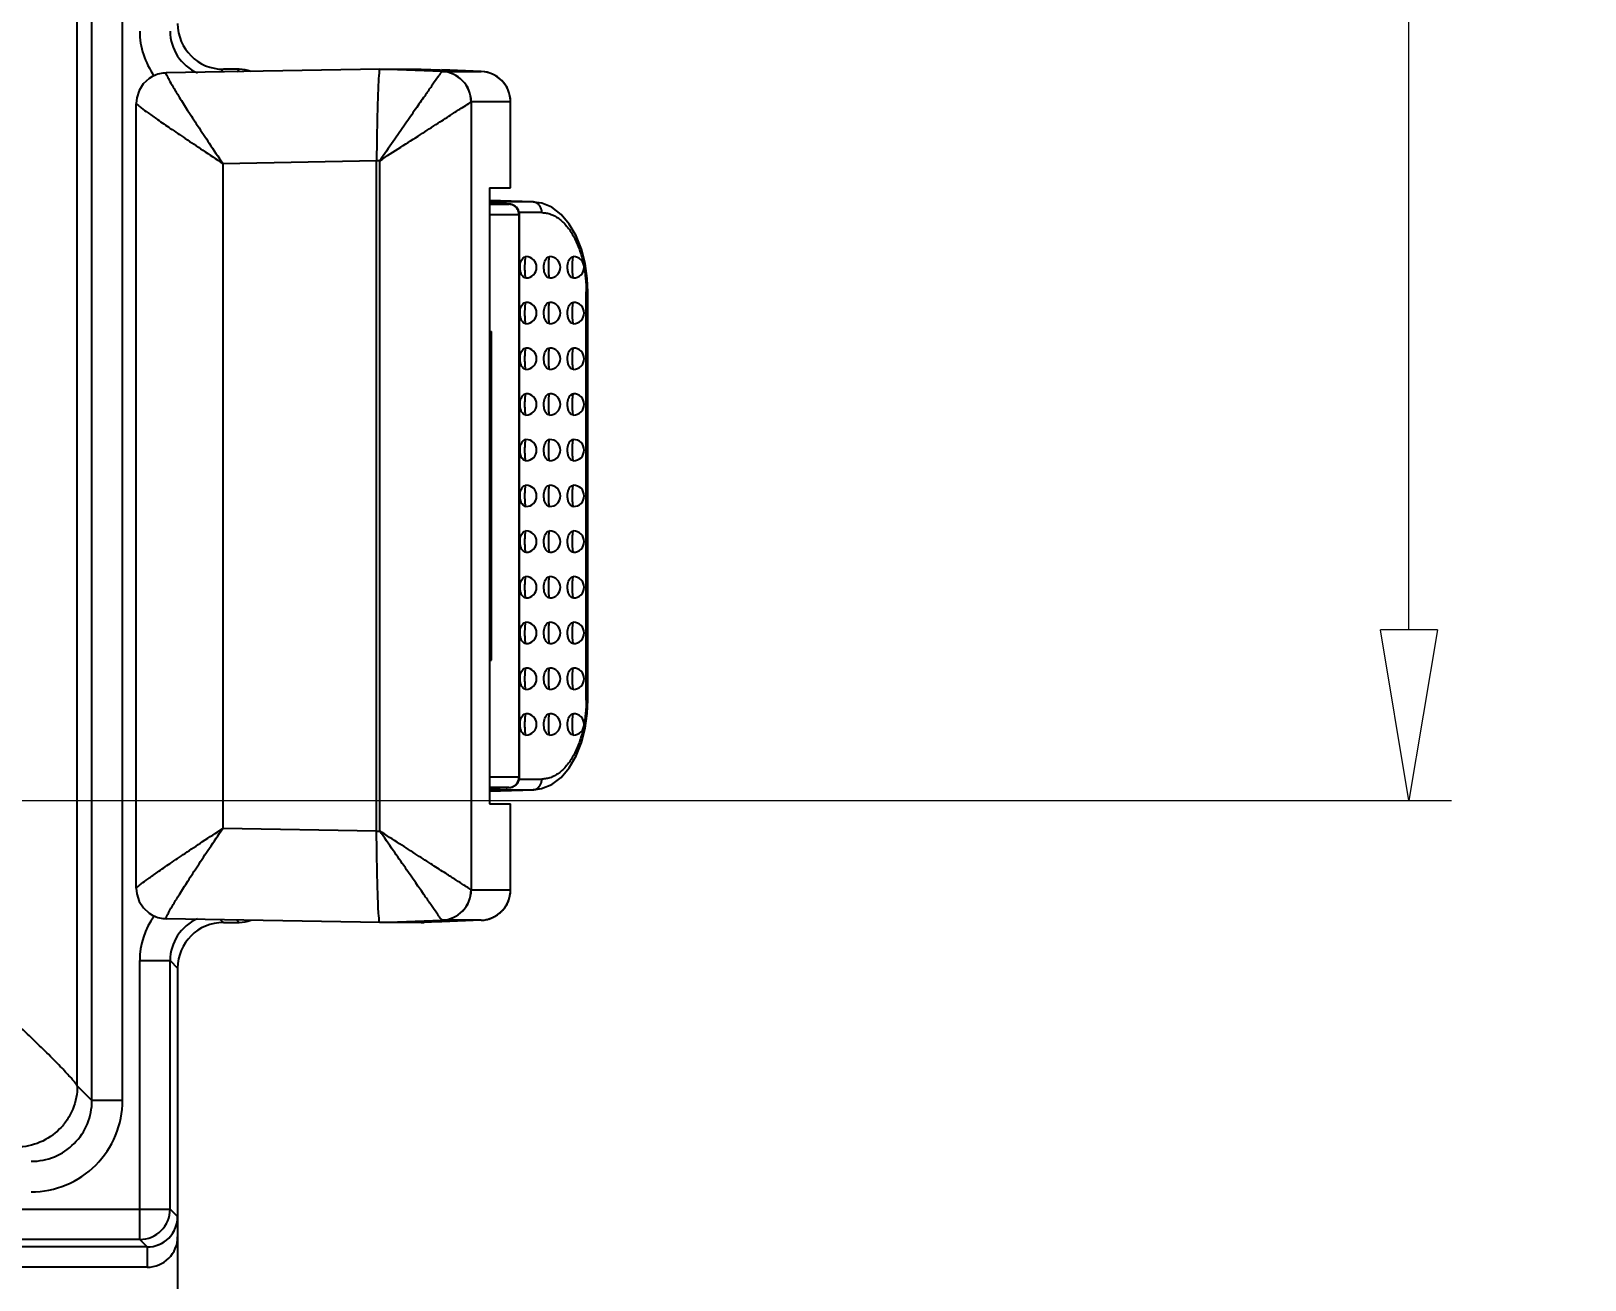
# Model space of a CAD drawing. Header units: millimetres. Extents: x -1995 to -555, y 489 to 1011.
# Drawn here: x -1738.4 to -1687.4, y 829.7 to 870.7 of the extents above; entities that cross this region are included whole.
import ezdxf

# ---------------------------------------------------------------- set-up
doc = ezdxf.new("R2010")
doc.units = ezdxf.units.MM
doc.layers.add('dim', color=82, linetype='Continuous', lineweight=9)
doc.styles.add('ROMAND', font='romand.shx', dxfattribs={"width": 0.75, "bigfont": 'gbcbig.shx'})
doc.dimstyles.new('YanXiu', dxfattribs={"dimtxt": 2.5, "dimasz": 2.2, "dimexe": 1, "dimexo": 0, "dimgap": 0.66, "dimtad": 0, "dimzin": 1, "dimdsep": 46, "dimtxsty": 'ROMAND', "dimblk": 'CLOSEDBLANK', "dimcen": 0, "dimclrd": 3, "dimclre": 3, "dimclrt": 7, "dimazin": 0, "dimtfac": 1, "dimtofl": 0, "dimtmove": 0, "dimatfit": 3, "dimldrblk": 'CLOSEDBLANK', "dimfxl": 1, "dimlwd": 5, "dimlwe": 5, "dimarcsym": 0})

# ---------------------------------------------------------------- blocks, each defined once
blk = doc.blocks.new('_ClosedBlank')
at = {"color": 0, "linetype": 'ByBlock', "lineweight": -2}
for p, q in [((-1, 0.1667), (0, 0)), ((-1, 0.1667), (-1, -0.1667)), ((0, 0), (-1, -0.1667))]:
    blk.add_line(p, q, dxfattribs=at)
blk = doc.blocks.new('*D148')
at = {"layer": 'Defpoints', "color": 0}
for p in [(-1744.353, 970.565), (-1748.042, 845.415), (-1693.14, 845.415)]:
    blk.add_point(p, dxfattribs=at)
at = {"layer": 'dim', "color": 3, "lineweight": 5}
for p, q in [((-1742.954, 970.565), (-1691.741, 970.565)), ((-1693.14, 964.965), (-1693.14, 922.139)), ((-1693.14, 851.015), (-1693.14, 893.841)), ((-1746.643, 845.415), (-1691.741, 845.415))]:
    blk.add_line(p, q, dxfattribs=at)
at = {"layer": 'dim', "color": 3, "lineweight": 5, "xscale": 5.600000000000001, "yscale": 5.600000000000001, "zscale": 5.600000000000001}
for p, rotation in [((-1693.14, 970.565), 90), ((-1693.14, 845.415), 270)]:
    blk.add_blockref('_ClosedBlank', p, dxfattribs=dict(at, rotation=rotation))
at = {"layer": 'dim', "color": 7, "insert": (-1693.14, 907.99), "char_height": 7, "attachment_point": 5, "rotation": 90, "style": 'ROMAND'}
blk.add_mtext('125.15', dxfattribs=at)
blk = doc.blocks.new('*D149')
at = {"layer": 'Defpoints', "color": 0}
for p in [(-1744.353, 970.565), (-1734.541, 765.065), (-1682.94, 765.065)]:
    blk.add_point(p, dxfattribs=at)
at = {"layer": 'dim', "color": 3, "lineweight": 5}
for p, q in [((-1742.954, 970.565), (-1681.541, 970.565)), ((-1682.94, 964.965), (-1682.94, 879.839)), ((-1682.94, 770.665), (-1682.94, 855.791)), ((-1733.142, 765.065), (-1681.541, 765.065))]:
    blk.add_line(p, q, dxfattribs=at)
at = {"layer": 'dim', "color": 3, "lineweight": 5, "xscale": 5.600000000000001, "yscale": 5.600000000000001, "zscale": 5.600000000000001}
for p, rotation in [((-1682.94, 970.565), 90), ((-1682.94, 765.065), 270)]:
    blk.add_blockref('_ClosedBlank', p, dxfattribs=dict(at, rotation=rotation))
at = {"layer": 'dim', "color": 7, "insert": (-1682.94, 867.815), "char_height": 7, "attachment_point": 5, "rotation": 90, "style": 'ROMAND'}
blk.add_mtext('205.5', dxfattribs=at)

msp = doc.modelspace()

# ---------------------------------------------------------------- linework, layer by layer
at = {"color": 7, "linetype": 'Continuous'}
for p, q in [((-1736.353, 835.574), (-1736.353, 955.256)), ((-1735.354, 835.575), (-1735.354, 955.255)), ((-1736.835, 836.057), (-1736.835, 954.773)), ((-1726.911, 869.415), (-1733.919, 869.293)), ((-1732.043, 869.415), (-1732.134, 869.324)), ((-1731.519, 869.415), (-1732.043, 869.415)), ((-1731.601, 869.333), (-1731.519, 869.415)), ((-1726.911, 869.415), (-1725.55, 869.415)), ((-1724.874, 869.344), (-1726.911, 869.415)), ((-1725.55, 869.415), (-1724.609, 869.382)), ((-1725.549, 869.415), (-1725.549, 869.415)), ((-1725.445, 869.412), (-1725.445, 869.412)), ((-1724.874, 869.344), (-1723.586, 869.344)), ((-1723.586, 869.344), (-1724.873, 869.391)), ((-1724.609, 869.382), (-1723.854, 869.355)), ((-1723.854, 869.355), (-1723.681, 869.348)), ((-1723.681, 869.348), (-1723.619, 869.346)), ((-1723.619, 869.346), (-1723.585, 869.344)), ((-1723.585, 869.344), (-1723.586, 869.344)), ((-1734.344, 869.19), (-1734.355, 869.185)), ((-1723.912, 868.344), (-1723.912, 842.487)), ((-1722.621, 868.345), (-1723.91, 868.345)), ((-1722.621, 868.345), (-1722.619, 868.345)), ((-1722.621, 865.52), (-1722.621, 868.345)), ((-1722.619, 865.52), (-1722.619, 868.345)), ((-1734.904, 868.29), (-1734.904, 868.29)), ((-1734.904, 842.545), (-1734.904, 868.285)), ((-1732.061, 866.327), (-1727.015, 866.416)), ((-1732.061, 866.327), (-1732.061, 844.503)), ((-1726.91, 866.415), (-1727.015, 866.415)), ((-1727.015, 844.416), (-1727.015, 866.415)), ((-1726.91, 844.416), (-1726.91, 866.415)), ((-1723.305, 865.52), (-1722.621, 865.52)), ((-1723.305, 865.52), (-1723.305, 845.31)), ((-1722.621, 865.52), (-1722.619, 865.52)), ((-1721.852, 865.058), (-1723.305, 865.109)), ((-1721.881, 865.059), (-1723.305, 865.109)), ((-1721.881, 865.059), (-1723.305, 865.059)), ((-1723.305, 864.987), (-1722.675, 864.987)), ((-1721.852, 865.058), (-1721.88, 865.059)), ((-1722.339, 864.638), (-1723.305, 864.638)), ((-1722.339, 864.638), (-1722.325, 864.638)), ((-1722.339, 846.193), (-1722.339, 864.638)), ((-1721.591, 864.709), (-1722.333, 864.709)), ((-1722.325, 846.192), (-1722.325, 864.638)), ((-1720.086, 862.115), (-1720.135, 862.115)), ((-1720.135, 848.715), (-1720.135, 862.115)), ((-1720.086, 848.715), (-1720.086, 862.115)), ((-1723.305, 860.803), (-1723.248, 860.805)), ((-1723.305, 860.805), (-1723.248, 860.805)), ((-1723.248, 850.026), (-1723.248, 860.805)), ((-1723.305, 850.028), (-1723.248, 850.026)), ((-1723.305, 850.026), (-1723.248, 850.026)), ((-1720.135, 848.715), (-1720.086, 848.715)), ((-1723.305, 846.193), (-1722.339, 846.193)), ((-1722.325, 846.192), (-1722.339, 846.193)), ((-1722.334, 846.121), (-1721.591, 846.121)), ((-1722.675, 845.843), (-1723.305, 845.843)), ((-1723.187, 845.819), (-1723.305, 845.814)), ((-1723.305, 845.722), (-1721.881, 845.772)), ((-1723.305, 845.721), (-1721.852, 845.772)), ((-1723.305, 845.772), (-1721.881, 845.772)), ((-1723.058, 845.824), (-1723.187, 845.819)), ((-1722.773, 845.836), (-1722.794, 845.835)), ((-1721.852, 845.772), (-1721.88, 845.772)), ((-1723.305, 845.31), (-1722.621, 845.31)), ((-1722.619, 845.31), (-1722.621, 845.31)), ((-1722.621, 842.486), (-1722.621, 845.31)), ((-1722.619, 842.485), (-1722.619, 845.311)), ((-1727.015, 844.414), (-1732.061, 844.503)), ((-1727.015, 844.416), (-1726.91, 844.416)), ((-1723.91, 842.486), (-1722.621, 842.486)), ((-1722.619, 842.486), (-1722.621, 842.486)), ((-1734.352, 841.644), (-1734.344, 841.64)), ((-1726.911, 841.415), (-1733.92, 841.538)), ((-1732.134, 841.506), (-1732.043, 841.415)), ((-1732.043, 841.415), (-1731.519, 841.415)), ((-1731.601, 841.497), (-1731.519, 841.415)), ((-1726.911, 841.415), (-1724.874, 841.486)), ((-1725.55, 841.415), (-1726.911, 841.415)), ((-1725.55, 841.415), (-1725.45, 841.419)), ((-1724.873, 841.439), (-1725.549, 841.415)), ((-1725.549, 841.415), (-1725.549, 841.415)), ((-1725.445, 841.419), (-1725.445, 841.419)), ((-1723.586, 841.486), (-1724.874, 841.486)), ((-1723.585, 841.486), (-1724.873, 841.439)), ((-1723.586, 841.486), (-1723.585, 841.486)), ((-1734.787, 840.162), (-1733.788, 840.162)), ((-1734.787, 831.011), (-1734.787, 840.162)), ((-1733.788, 840.162), (-1733.542, 839.916)), ((-1733.788, 832.01), (-1733.788, 840.162)), ((-1733.542, 839.916), (-1733.542, 766.065)), ((-1736.835, 836.057), (-1736.353, 835.574)), ((-1735.354, 835.575), (-1736.353, 835.575)), ((-1961.296, 832.01), (-1733.788, 832.01)), ((-1733.542, 831.765), (-1733.788, 832.01)), ((-1734.541, 830.765), (-1960.543, 830.765)), ((-1734.787, 831.011), (-1960.297, 831.011)), ((-1734.541, 830.765), (-1734.787, 831.011)), ((-1734.542, 830.765), (-1734.542, 830.102)), ((-1734.542, 830.102), (-1960.542, 830.102))]:
    msp.add_line(p, q, dxfattribs=at)
for points in [[(-1724.874, 869.344), (-1724.875, 869.344), (-1724.876, 869.343), (-1724.877, 869.342)], [(-1734.355, 869.185), (-1734.479, 869.11), (-1734.669, 868.936), (-1734.808, 868.719), (-1734.887, 868.474), (-1734.904, 868.29)], [(-1733.92, 869.293), (-1733.92, 869.293), (-1733.921, 869.292), (-1733.922, 869.292)], [(-1723.912, 868.344), (-1723.912, 868.344), (-1723.911, 868.345), (-1723.91, 868.345)], [(-1720.086, 862.115), (-1720.106, 862.553), (-1720.175, 863.039), (-1720.294, 863.507), (-1720.467, 863.945), (-1720.69, 864.333), (-1720.959, 864.651), (-1721.265, 864.884), (-1721.596, 865.021), (-1721.852, 865.058)], [(-1721.852, 845.772), (-1721.599, 845.808), (-1721.268, 845.945), (-1720.962, 846.177), (-1720.693, 846.494), (-1720.469, 846.881), (-1720.296, 847.319), (-1720.175, 847.787), (-1720.106, 848.273), (-1720.086, 848.715)], [(-1734.904, 842.54), (-1734.887, 842.353), (-1734.807, 842.108), (-1734.667, 841.892), (-1734.476, 841.718), (-1734.352, 841.644)], [(-1723.91, 842.486), (-1723.911, 842.486), (-1723.912, 842.486), (-1723.912, 842.487)], [(-1733.92, 841.538), (-1733.92, 841.538), (-1733.921, 841.538), (-1733.922, 841.538)], [(-1724.877, 841.488), (-1724.876, 841.487), (-1724.875, 841.486), (-1724.874, 841.486)]]:
    msp.add_lwpolyline(points, dxfattribs=at)
for centre, radius, start, end in [((-1732.289, 870.668), 2.499, 179.9926, 216.0129), ((-1732.291, 870.667), 1.497, 179.936, 246.2778), ((-1724.913, 868.342), 1.001, 0.08, 87.9212), ((-1724.91, 868.345), 1, 359.9814, 87.9803), ((-1723.621, 868.345), 0.999, 29.6597, 87.9886), ((-1723.619, 868.345), 1, 359.9946, 88.0035), ((-1733.902, 868.29), 1.003, 91.0033, 116.1724), ((-1733.904, 868.294), 0.999, 91.0165, 116.1695), ((-1723.619, 868.346), 0.997, 28.7483, 29.677), ((-1723.622, 868.345), 1, 18.7798, 28.7429), ((-1723.617, 868.346), 0.996, 14.2397, 18.7843), ((-1723.625, 868.344), 1.004, 0.0233, 14.2301), ((-1721.892, 864.801), 0.258, 81.1339, 87.4122), ((-1721.894, 864.788), 0.271, 66.6934, 81.1017), ((-1722.112, 862.915), 0.35, 270, 90), ((-1721.332, 862.915), 0.35, 270, 90), ((-1720.553, 862.915), 0.35, 270, 90), ((-1722.112, 861.415), 0.35, 270, 90), ((-1721.332, 861.415), 0.35, 270, 90), ((-1720.553, 861.415), 0.35, 270, 90), ((-1722.112, 859.915), 0.35, 270, 90), ((-1721.332, 859.915), 0.35, 270, 90), ((-1720.553, 859.915), 0.35, 270, 90), ((-1722.112, 858.415), 0.35, 270, 90), ((-1721.332, 858.415), 0.35, 270, 90), ((-1720.553, 858.415), 0.35, 270, 90), ((-1722.112, 856.915), 0.35, 270, 90), ((-1721.332, 856.915), 0.35, 270, 90), ((-1720.553, 856.915), 0.35, 270, 90), ((-1722.112, 855.415), 0.35, 270, 90), ((-1721.332, 855.415), 0.35, 270, 90), ((-1720.553, 855.415), 0.35, 270, 90), ((-1722.112, 853.915), 0.35, 270, 90), ((-1721.332, 853.915), 0.35, 270, 90), ((-1720.553, 853.915), 0.35, 270, 90), ((-1722.112, 852.415), 0.35, 270, 90), ((-1721.332, 852.415), 0.35, 270, 90), ((-1720.553, 852.415), 0.35, 270, 90), ((-1722.112, 850.915), 0.35, 270, 90), ((-1721.332, 850.915), 0.35, 270, 90), ((-1720.553, 850.915), 0.35, 270, 90), ((-1722.112, 849.415), 0.35, 270, 90), ((-1721.332, 849.415), 0.35, 270, 90), ((-1720.553, 849.415), 0.35, 270, 90), ((-1722.112, 847.915), 0.35, 270, 90), ((-1721.332, 847.915), 0.35, 270, 90), ((-1720.553, 847.915), 0.35, 270, 90), ((-1722.008, 819.504), 26.341, 92.0265, 92.2844), ((-1721.892, 846.03), 0.258, 272.5867, 278.8769), ((-1721.894, 846.041), 0.27, 278.8995, 292.3587), ((-1724.913, 842.488), 1.001, 272.0788, 359.9199), ((-1724.91, 842.485), 1, 272.0203, 0.018), ((-1723.619, 842.486), 1, 271.9997, 0.0054), ((-1723.625, 842.486), 1.004, 345.4699, 359.9746), ((-1723.623, 842.486), 1.002, 315.8353, 325.5306), ((-1723.62, 842.485), 0.998, 325.5221, 330.5739), ((-1723.622, 842.486), 1.001, 330.5796, 341.0306), ((-1723.617, 842.484), 0.995, 341.0274, 345.4607), ((-1732.289, 840.162), 2.499, 144.1606, 180.0077), ((-1733.902, 842.54), 1.003, 243.8274, 268.9967), ((-1733.904, 842.537), 0.999, 243.8296, 268.9838), ((-1732.291, 840.164), 1.497, 113.728, 180.0624), ((-1723.621, 842.482), 0.996, 272.0082, 277.0762), ((-1723.621, 842.488), 1.002, 277.0675, 286.743), ((-1723.62, 842.483), 0.997, 286.7606, 292.9073), ((-1723.62, 842.484), 0.998, 292.8982, 301.2538), ((-1723.622, 842.487), 1.001, 301.2602, 309.6435), ((-1723.619, 842.483), 0.997, 309.6326, 315.8254), ((-1738.351, 835.574), 2.998, 269.9895, 0.0109), ((-1738.35, 835.573), 1.997, 269.9373, 0.0506), ((-1734.789, 832.012), 1.001, 270.0838, 359.9162)]:
    msp.add_arc(centre, radius, start, end, dxfattribs=at)
for centre, major_axis, ratio, start_param, end_param in [((-1732.041, 870.916), (-1.062, -1.062), 0.998783, -0.784789, 0.784789), ((-1731.52, 868.415), (0.708, 0.708), 0.998783, 0.399526, 0.784789), ((-1732.041, 839.914), (1.062, -1.062), 0.998783, 2.356803, 3.926382), ((-1731.52, 842.416), (0.708, -0.708), 0.998783, -0.784789, -0.399524), ((-1734.542, 831.765), (0, -1), 0.999848, 6.283185, 7.853982), ((-1734.543, 831.766), (0.708, -0.708), 0.998783, -0.784789, 0.784789), ((-1734.542, 831.102), (0, 1), 0.999848, -3.141593, -1.570796)]:
    msp.add_ellipse(centre, major_axis=major_axis, ratio=ratio, start_param=start_param, end_param=end_param, dxfattribs=at)
for points, start_tangent, end_tangent in [([(-1726.911, 869.415), (-1726.926, 869.358), (-1726.943, 869.188), (-1726.958, 868.912), (-1726.974, 868.539), (-1726.987, 868.083), (-1726.999, 867.566), (-1727.009, 867.001), (-1727.015, 866.416)], (-1, -0.000414), (-0.008934, -0.99996)), ([(-1724.877, 869.342), (-1724.923, 869.276), (-1725.037, 869.112), (-1725.211, 868.861), (-1725.436, 868.537), (-1725.735, 868.107), (-1726.076, 867.615), (-1726.47, 867.048), (-1726.911, 866.413)], (-0.535867, -0.844303), (-0.574794, -0.818298)), ([(-1733.922, 869.292), (-1733.91, 869.234), (-1733.83, 869.074), (-1733.686, 868.826), (-1733.488, 868.502), (-1733.214, 868.067), (-1732.889, 867.567), (-1732.504, 866.985), (-1732.062, 866.328)], (-0.925685, -0.378295), (0.566625, -0.823975)), ([(-1726.91, 866.413), (-1726.218, 866.859), (-1725.575, 867.273), (-1724.994, 867.647), (-1724.527, 867.948), (-1724.197, 868.161), (-1723.987, 868.296), (-1723.912, 868.344)], (0.836812, 0.547491), (0.973041, 0.230632)), ([(-1734.905, 868.292), (-1734.872, 868.254), (-1734.738, 868.147), (-1734.511, 867.982), (-1734.204, 867.766), (-1733.783, 867.476), (-1733.293, 867.145), (-1732.717, 866.76), (-1732.061, 866.327)], (-0.875767, -0.482733), (0.833028, -0.55323)), ([(-1722.739, 864.993), (-1722.767, 864.994), (-1722.802, 864.995), (-1722.846, 864.997), (-1722.899, 865), (-1722.965, 865.002), (-1723.046, 865.006), (-1723.146, 865.01), (-1723.267, 865.014), (-1723.305, 865.016)], (-0.998844, 0.048075), (-0.999253, 0.038656)), ([(-1723.305, 865.016), (-1723.27, 865.015), (-1722.979, 865.003), (-1722.779, 864.994), (-1722.675, 864.987)], (0.999222, -0.039442), (-1, -0.000066)), ([(-1722.325, 864.638), (-1722.331, 864.705), (-1722.358, 864.787), (-1722.404, 864.859), (-1722.452, 864.908), (-1722.505, 864.944), (-1722.554, 864.967), (-1722.598, 864.979), (-1722.627, 864.985), (-1722.643, 864.987), (-1722.653, 864.988), (-1722.663, 864.988), (-1722.672, 864.989), (-1722.684, 864.99), (-1722.699, 864.991), (-1722.717, 864.991), (-1722.739, 864.993)], (-0.000162, 1), (-0.998844, 0.048075)), ([(-1722.339, 864.638), (-1722.355, 864.743), (-1722.4, 864.836), (-1722.473, 864.913), (-1722.567, 864.966), (-1722.675, 864.987)], (0, 1), (-0.999385, 0.035065)), ([(-1721.591, 864.709), (-1721.605, 864.815), (-1721.644, 864.907), (-1721.706, 864.984), (-1721.787, 865.037)], (0, 1), (-0.918518, 0.395379)), ([(-1721.591, 864.709), (-1721.439, 864.695), (-1721.29, 864.653), (-1721.144, 864.584), (-1721.004, 864.489), (-1720.872, 864.371), (-1720.748, 864.23), (-1720.634, 864.07), (-1720.531, 863.893), (-1720.439, 863.7), (-1720.358, 863.495), (-1720.29, 863.28), (-1720.234, 863.056), (-1720.232, 863.044)], (1, -0.000067), (0.210408, -0.977614)), ([(-1722.112, 862.565), (-1722.175, 862.584), (-1722.231, 862.638), (-1722.274, 862.72), (-1722.3, 862.82), (-1722.308, 862.924), (-1722.298, 863.026), (-1722.271, 863.119), (-1722.229, 863.196), (-1722.174, 863.247), (-1722.112, 863.265)], (-1, 0), (1, 0)), ([(-1722.112, 862.565), (-1722.114, 862.566), (-1722.117, 862.569), (-1722.119, 862.574), (-1722.121, 862.581), (-1722.124, 862.589), (-1722.126, 862.598), (-1722.13, 862.622), (-1722.134, 862.648), (-1722.137, 862.679), (-1722.139, 862.709), (-1722.141, 862.741), (-1722.144, 862.802), (-1722.145, 862.862), (-1722.145, 862.924), (-1722.145, 862.99), (-1722.142, 863.061), (-1722.14, 863.098), (-1722.138, 863.133), (-1722.135, 863.168), (-1722.131, 863.198), (-1722.127, 863.227), (-1722.125, 863.238), (-1722.122, 863.248), (-1722.12, 863.255), (-1722.117, 863.261), (-1722.114, 863.264), (-1722.112, 863.265)], (-0.995369, 0.096128), (0.993333, 0.115283)), ([(-1721.332, 862.565), (-1721.395, 862.584), (-1721.452, 862.638), (-1721.495, 862.72), (-1721.521, 862.82), (-1721.528, 862.924), (-1721.518, 863.026), (-1721.492, 863.119), (-1721.449, 863.196), (-1721.395, 863.247), (-1721.332, 863.265)], (-1, 0), (1, 0)), ([(-1721.332, 862.565), (-1721.335, 862.566), (-1721.337, 862.569), (-1721.34, 862.574), (-1721.342, 862.581), (-1721.344, 862.589), (-1721.347, 862.598), (-1721.351, 862.622), (-1721.354, 862.648), (-1721.357, 862.679), (-1721.36, 862.709), (-1721.362, 862.741), (-1721.364, 862.802), (-1721.366, 862.862), (-1721.366, 862.924), (-1721.365, 862.99), (-1721.363, 863.061), (-1721.361, 863.098), (-1721.359, 863.133), (-1721.356, 863.168), (-1721.352, 863.198), (-1721.348, 863.227), (-1721.345, 863.238), (-1721.343, 863.248), (-1721.34, 863.255), (-1721.337, 863.261), (-1721.335, 863.264), (-1721.332, 863.265)], (-0.995369, 0.096128), (0.993333, 0.115283)), ([(-1720.553, 862.565), (-1720.616, 862.584), (-1720.672, 862.638), (-1720.716, 862.72), (-1720.742, 862.82), (-1720.749, 862.924), (-1720.739, 863.026), (-1720.712, 863.119), (-1720.67, 863.196), (-1720.615, 863.247), (-1720.553, 863.265)], (-1, 0), (1, 0)), ([(-1720.553, 862.565), (-1720.555, 862.566), (-1720.558, 862.569), (-1720.56, 862.574), (-1720.563, 862.581), (-1720.565, 862.589), (-1720.567, 862.598), (-1720.571, 862.622), (-1720.575, 862.648), (-1720.578, 862.679), (-1720.58, 862.709), (-1720.582, 862.741), (-1720.585, 862.802), (-1720.586, 862.862), (-1720.587, 862.924), (-1720.586, 862.99), (-1720.584, 863.061), (-1720.582, 863.098), (-1720.579, 863.133), (-1720.576, 863.168), (-1720.573, 863.198), (-1720.568, 863.227), (-1720.566, 863.238), (-1720.563, 863.248), (-1720.561, 863.255), (-1720.558, 863.261), (-1720.555, 863.264), (-1720.553, 863.265)], (-0.995369, 0.096128), (0.993333, 0.115283)), ([(-1720.202, 862.895), (-1720.191, 862.827), (-1720.16, 862.592), (-1720.141, 862.354), (-1720.135, 862.115)], (0.174002, -0.984745), (0, -1)), ([(-1722.112, 861.065), (-1722.175, 861.084), (-1722.231, 861.138), (-1722.274, 861.22), (-1722.3, 861.32), (-1722.308, 861.424), (-1722.298, 861.526), (-1722.271, 861.619), (-1722.229, 861.696), (-1722.174, 861.747), (-1722.112, 861.765)], (-1, 0), (1, 0)), ([(-1722.112, 861.065), (-1722.114, 861.066), (-1722.117, 861.069), (-1722.119, 861.074), (-1722.121, 861.081), (-1722.124, 861.089), (-1722.126, 861.098), (-1722.13, 861.122), (-1722.134, 861.148), (-1722.137, 861.179), (-1722.139, 861.209), (-1722.141, 861.241), (-1722.144, 861.302), (-1722.145, 861.362), (-1722.145, 861.424), (-1722.145, 861.49), (-1722.142, 861.561), (-1722.14, 861.598), (-1722.138, 861.633), (-1722.135, 861.668), (-1722.131, 861.698), (-1722.127, 861.727), (-1722.125, 861.738), (-1722.122, 861.748), (-1722.12, 861.755), (-1722.117, 861.761), (-1722.114, 861.764), (-1722.112, 861.765)], (-0.995369, 0.096128), (0.993333, 0.115283)), ([(-1721.332, 861.065), (-1721.395, 861.084), (-1721.452, 861.138), (-1721.495, 861.22), (-1721.521, 861.32), (-1721.528, 861.424), (-1721.518, 861.526), (-1721.492, 861.619), (-1721.449, 861.696), (-1721.395, 861.747), (-1721.332, 861.765)], (-1, 0), (1, 0)), ([(-1721.332, 861.065), (-1721.335, 861.066), (-1721.337, 861.069), (-1721.34, 861.074), (-1721.342, 861.081), (-1721.344, 861.089), (-1721.347, 861.098), (-1721.351, 861.122), (-1721.354, 861.148), (-1721.357, 861.179), (-1721.36, 861.209), (-1721.362, 861.241), (-1721.364, 861.302), (-1721.366, 861.362), (-1721.366, 861.424), (-1721.365, 861.49), (-1721.363, 861.561), (-1721.361, 861.598), (-1721.359, 861.633), (-1721.356, 861.668), (-1721.352, 861.698), (-1721.348, 861.727), (-1721.345, 861.738), (-1721.343, 861.748), (-1721.34, 861.755), (-1721.337, 861.761), (-1721.335, 861.764), (-1721.332, 861.765)], (-0.995369, 0.096128), (0.993333, 0.115283)), ([(-1720.553, 861.065), (-1720.616, 861.084), (-1720.672, 861.138), (-1720.716, 861.22), (-1720.742, 861.32), (-1720.749, 861.424), (-1720.739, 861.526), (-1720.712, 861.619), (-1720.67, 861.696), (-1720.615, 861.747), (-1720.553, 861.765)], (-1, 0), (1, 0)), ([(-1720.553, 861.065), (-1720.555, 861.066), (-1720.558, 861.069), (-1720.56, 861.074), (-1720.563, 861.081), (-1720.565, 861.089), (-1720.567, 861.098), (-1720.571, 861.122), (-1720.575, 861.148), (-1720.578, 861.179), (-1720.58, 861.209), (-1720.582, 861.241), (-1720.585, 861.302), (-1720.586, 861.362), (-1720.587, 861.424), (-1720.586, 861.49), (-1720.584, 861.561), (-1720.582, 861.598), (-1720.579, 861.633), (-1720.576, 861.668), (-1720.573, 861.698), (-1720.568, 861.727), (-1720.566, 861.738), (-1720.563, 861.748), (-1720.561, 861.755), (-1720.558, 861.761), (-1720.555, 861.764), (-1720.553, 861.765)], (-0.995369, 0.096128), (0.993333, 0.115283)), ([(-1722.112, 859.565), (-1722.175, 859.584), (-1722.231, 859.638), (-1722.274, 859.72), (-1722.3, 859.82), (-1722.308, 859.924), (-1722.298, 860.026), (-1722.271, 860.119), (-1722.229, 860.196), (-1722.174, 860.247), (-1722.112, 860.265)], (-1, 0), (1, 0)), ([(-1722.112, 859.565), (-1722.114, 859.566), (-1722.117, 859.569), (-1722.119, 859.574), (-1722.121, 859.581), (-1722.124, 859.589), (-1722.126, 859.598), (-1722.13, 859.622), (-1722.134, 859.648), (-1722.137, 859.679), (-1722.139, 859.709), (-1722.141, 859.741), (-1722.144, 859.802), (-1722.145, 859.862), (-1722.145, 859.924), (-1722.145, 859.99), (-1722.142, 860.061), (-1722.14, 860.098), (-1722.138, 860.133), (-1722.135, 860.168), (-1722.131, 860.198), (-1722.127, 860.227), (-1722.125, 860.238), (-1722.122, 860.248), (-1722.12, 860.255), (-1722.117, 860.261), (-1722.114, 860.264), (-1722.112, 860.265)], (-0.995369, 0.096128), (0.993333, 0.115283)), ([(-1721.332, 859.565), (-1721.395, 859.584), (-1721.452, 859.638), (-1721.495, 859.72), (-1721.521, 859.82), (-1721.528, 859.924), (-1721.518, 860.026), (-1721.492, 860.119), (-1721.449, 860.196), (-1721.395, 860.247), (-1721.332, 860.265)], (-1, 0), (1, 0)), ([(-1721.332, 859.565), (-1721.335, 859.566), (-1721.337, 859.569), (-1721.34, 859.574), (-1721.342, 859.581), (-1721.344, 859.589), (-1721.347, 859.598), (-1721.351, 859.622), (-1721.354, 859.648), (-1721.357, 859.679), (-1721.36, 859.709), (-1721.362, 859.741), (-1721.364, 859.802), (-1721.366, 859.862), (-1721.366, 859.924), (-1721.365, 859.99), (-1721.363, 860.061), (-1721.361, 860.098), (-1721.359, 860.133), (-1721.356, 860.168), (-1721.352, 860.198), (-1721.348, 860.227), (-1721.345, 860.238), (-1721.343, 860.248), (-1721.34, 860.255), (-1721.337, 860.261), (-1721.335, 860.264), (-1721.332, 860.265)], (-0.995369, 0.096128), (0.993333, 0.115283)), ([(-1720.553, 859.565), (-1720.616, 859.584), (-1720.672, 859.638), (-1720.716, 859.72), (-1720.742, 859.82), (-1720.749, 859.924), (-1720.739, 860.026), (-1720.712, 860.119), (-1720.67, 860.196), (-1720.615, 860.247), (-1720.553, 860.265)], (-1, 0), (1, 0)), ([(-1720.553, 859.565), (-1720.555, 859.566), (-1720.558, 859.569), (-1720.56, 859.574), (-1720.563, 859.581), (-1720.565, 859.589), (-1720.567, 859.598), (-1720.571, 859.622), (-1720.575, 859.648), (-1720.578, 859.679), (-1720.58, 859.709), (-1720.582, 859.741), (-1720.585, 859.802), (-1720.586, 859.862), (-1720.587, 859.924), (-1720.586, 859.99), (-1720.584, 860.061), (-1720.582, 860.098), (-1720.579, 860.133), (-1720.576, 860.168), (-1720.573, 860.198), (-1720.568, 860.227), (-1720.566, 860.238), (-1720.563, 860.248), (-1720.561, 860.255), (-1720.558, 860.261), (-1720.555, 860.264), (-1720.553, 860.265)], (-0.995369, 0.096128), (0.993333, 0.115283)), ([(-1722.112, 858.065), (-1722.175, 858.084), (-1722.231, 858.138), (-1722.274, 858.22), (-1722.3, 858.32), (-1722.308, 858.424), (-1722.298, 858.526), (-1722.271, 858.619), (-1722.229, 858.696), (-1722.174, 858.747), (-1722.112, 858.765)], (-1, 0), (1, 0)), ([(-1722.112, 858.065), (-1722.114, 858.066), (-1722.117, 858.069), (-1722.119, 858.074), (-1722.121, 858.081), (-1722.124, 858.089), (-1722.126, 858.098), (-1722.13, 858.122), (-1722.134, 858.148), (-1722.137, 858.179), (-1722.139, 858.209), (-1722.141, 858.241), (-1722.144, 858.302), (-1722.145, 858.362), (-1722.145, 858.424), (-1722.145, 858.49), (-1722.142, 858.561), (-1722.14, 858.598), (-1722.138, 858.633), (-1722.135, 858.668), (-1722.131, 858.698), (-1722.127, 858.727), (-1722.125, 858.738), (-1722.122, 858.748), (-1722.12, 858.755), (-1722.117, 858.761), (-1722.114, 858.764), (-1722.112, 858.765)], (-0.995369, 0.096128), (0.993333, 0.115283)), ([(-1721.332, 858.065), (-1721.395, 858.084), (-1721.452, 858.138), (-1721.495, 858.22), (-1721.521, 858.32), (-1721.528, 858.424), (-1721.518, 858.526), (-1721.492, 858.619), (-1721.449, 858.696), (-1721.395, 858.747), (-1721.332, 858.765)], (-1, 0), (1, 0)), ([(-1721.332, 858.065), (-1721.335, 858.066), (-1721.337, 858.069), (-1721.34, 858.074), (-1721.342, 858.081), (-1721.344, 858.089), (-1721.347, 858.098), (-1721.351, 858.122), (-1721.354, 858.148), (-1721.357, 858.179), (-1721.36, 858.209), (-1721.362, 858.241), (-1721.364, 858.302), (-1721.366, 858.362), (-1721.366, 858.424), (-1721.365, 858.49), (-1721.363, 858.561), (-1721.361, 858.598), (-1721.359, 858.633), (-1721.356, 858.668), (-1721.352, 858.698), (-1721.348, 858.727), (-1721.345, 858.738), (-1721.343, 858.748), (-1721.34, 858.755), (-1721.337, 858.761), (-1721.335, 858.764), (-1721.332, 858.765)], (-0.995369, 0.096128), (0.993333, 0.115283)), ([(-1720.553, 858.065), (-1720.616, 858.084), (-1720.672, 858.138), (-1720.716, 858.22), (-1720.742, 858.32), (-1720.749, 858.424), (-1720.739, 858.526), (-1720.712, 858.619), (-1720.67, 858.696), (-1720.615, 858.747), (-1720.553, 858.765)], (-1, 0), (1, 0)), ([(-1720.553, 858.065), (-1720.555, 858.066), (-1720.558, 858.069), (-1720.56, 858.074), (-1720.563, 858.081), (-1720.565, 858.089), (-1720.567, 858.098), (-1720.571, 858.122), (-1720.575, 858.148), (-1720.578, 858.179), (-1720.58, 858.209), (-1720.582, 858.241), (-1720.585, 858.302), (-1720.586, 858.362), (-1720.587, 858.424), (-1720.586, 858.49), (-1720.584, 858.561), (-1720.582, 858.598), (-1720.579, 858.633), (-1720.576, 858.668), (-1720.573, 858.698), (-1720.568, 858.727), (-1720.566, 858.738), (-1720.563, 858.748), (-1720.561, 858.755), (-1720.558, 858.761), (-1720.555, 858.764), (-1720.553, 858.765)], (-0.995369, 0.096128), (0.993333, 0.115283)), ([(-1722.112, 856.565), (-1722.175, 856.584), (-1722.231, 856.638), (-1722.274, 856.72), (-1722.3, 856.82), (-1722.308, 856.924), (-1722.298, 857.026), (-1722.271, 857.119), (-1722.229, 857.196), (-1722.174, 857.247), (-1722.112, 857.265)], (-1, 0), (1, 0)), ([(-1722.112, 856.565), (-1722.114, 856.566), (-1722.117, 856.569), (-1722.119, 856.574), (-1722.121, 856.581), (-1722.124, 856.589), (-1722.126, 856.598), (-1722.13, 856.622), (-1722.134, 856.648), (-1722.137, 856.679), (-1722.139, 856.709), (-1722.141, 856.741), (-1722.144, 856.802), (-1722.145, 856.862), (-1722.145, 856.924), (-1722.145, 856.99), (-1722.142, 857.061), (-1722.14, 857.098), (-1722.138, 857.133), (-1722.135, 857.168), (-1722.131, 857.198), (-1722.127, 857.227), (-1722.125, 857.238), (-1722.122, 857.248), (-1722.12, 857.255), (-1722.117, 857.261), (-1722.114, 857.264), (-1722.112, 857.265)], (-0.995369, 0.096128), (0.993333, 0.115283)), ([(-1721.332, 856.565), (-1721.395, 856.584), (-1721.452, 856.638), (-1721.495, 856.72), (-1721.521, 856.82), (-1721.528, 856.924), (-1721.518, 857.026), (-1721.492, 857.119), (-1721.449, 857.196), (-1721.395, 857.247), (-1721.332, 857.265)], (-1, 0), (1, 0)), ([(-1721.332, 856.565), (-1721.335, 856.566), (-1721.337, 856.569), (-1721.34, 856.574), (-1721.342, 856.581), (-1721.344, 856.589), (-1721.347, 856.598), (-1721.351, 856.622), (-1721.354, 856.648), (-1721.357, 856.679), (-1721.36, 856.709), (-1721.362, 856.741), (-1721.364, 856.802), (-1721.366, 856.862), (-1721.366, 856.924), (-1721.365, 856.99), (-1721.363, 857.061), (-1721.361, 857.098), (-1721.359, 857.133), (-1721.356, 857.168), (-1721.352, 857.198), (-1721.348, 857.227), (-1721.345, 857.238), (-1721.343, 857.248), (-1721.34, 857.255), (-1721.337, 857.261), (-1721.335, 857.264), (-1721.332, 857.265)], (-0.995369, 0.096128), (0.993333, 0.115283)), ([(-1720.553, 856.565), (-1720.616, 856.584), (-1720.672, 856.638), (-1720.716, 856.72), (-1720.742, 856.82), (-1720.749, 856.924), (-1720.739, 857.026), (-1720.712, 857.119), (-1720.67, 857.196), (-1720.615, 857.247), (-1720.553, 857.265)], (-1, 0), (1, 0)), ([(-1720.553, 856.565), (-1720.555, 856.566), (-1720.558, 856.569), (-1720.56, 856.574), (-1720.563, 856.581), (-1720.565, 856.589), (-1720.567, 856.598), (-1720.571, 856.622), (-1720.575, 856.648), (-1720.578, 856.679), (-1720.58, 856.709), (-1720.582, 856.741), (-1720.585, 856.802), (-1720.586, 856.862), (-1720.587, 856.924), (-1720.586, 856.99), (-1720.584, 857.061), (-1720.582, 857.098), (-1720.579, 857.133), (-1720.576, 857.168), (-1720.573, 857.198), (-1720.568, 857.227), (-1720.566, 857.238), (-1720.563, 857.248), (-1720.561, 857.255), (-1720.558, 857.261), (-1720.555, 857.264), (-1720.553, 857.265)], (-0.995369, 0.096128), (0.993333, 0.115283)), ([(-1722.112, 855.065), (-1722.175, 855.084), (-1722.231, 855.138), (-1722.274, 855.22), (-1722.3, 855.32), (-1722.308, 855.424), (-1722.298, 855.526), (-1722.271, 855.619), (-1722.229, 855.696), (-1722.174, 855.747), (-1722.112, 855.765)], (-1, 0), (1, 0)), ([(-1722.112, 855.065), (-1722.114, 855.066), (-1722.117, 855.069), (-1722.119, 855.074), (-1722.121, 855.081), (-1722.124, 855.089), (-1722.126, 855.098), (-1722.13, 855.122), (-1722.134, 855.148), (-1722.137, 855.179), (-1722.139, 855.209), (-1722.141, 855.241), (-1722.144, 855.302), (-1722.145, 855.362), (-1722.145, 855.424), (-1722.145, 855.49), (-1722.142, 855.561), (-1722.14, 855.598), (-1722.138, 855.633), (-1722.135, 855.668), (-1722.131, 855.698), (-1722.127, 855.727), (-1722.125, 855.738), (-1722.122, 855.748), (-1722.12, 855.755), (-1722.117, 855.761), (-1722.114, 855.764), (-1722.112, 855.765)], (-0.995369, 0.096128), (0.993333, 0.115283)), ([(-1721.332, 855.065), (-1721.395, 855.084), (-1721.452, 855.138), (-1721.495, 855.22), (-1721.521, 855.32), (-1721.528, 855.424), (-1721.518, 855.526), (-1721.492, 855.619), (-1721.449, 855.696), (-1721.395, 855.747), (-1721.332, 855.765)], (-1, 0), (1, 0)), ([(-1721.332, 855.065), (-1721.335, 855.066), (-1721.337, 855.069), (-1721.34, 855.074), (-1721.342, 855.081), (-1721.344, 855.089), (-1721.347, 855.098), (-1721.351, 855.122), (-1721.354, 855.148), (-1721.357, 855.179), (-1721.36, 855.209), (-1721.362, 855.241), (-1721.364, 855.302), (-1721.366, 855.362), (-1721.366, 855.424), (-1721.365, 855.49), (-1721.363, 855.561), (-1721.361, 855.598), (-1721.359, 855.633), (-1721.356, 855.668), (-1721.352, 855.698), (-1721.348, 855.727), (-1721.345, 855.738), (-1721.343, 855.748), (-1721.34, 855.755), (-1721.337, 855.761), (-1721.335, 855.764), (-1721.332, 855.765)], (-0.995369, 0.096128), (0.993333, 0.115283)), ([(-1720.553, 855.065), (-1720.616, 855.084), (-1720.672, 855.138), (-1720.716, 855.22), (-1720.742, 855.32), (-1720.749, 855.424), (-1720.739, 855.526), (-1720.712, 855.619), (-1720.67, 855.696), (-1720.615, 855.747), (-1720.553, 855.765)], (-1, 0), (1, 0)), ([(-1720.553, 855.065), (-1720.555, 855.066), (-1720.558, 855.069), (-1720.56, 855.074), (-1720.563, 855.081), (-1720.565, 855.089), (-1720.567, 855.098), (-1720.571, 855.122), (-1720.575, 855.148), (-1720.578, 855.179), (-1720.58, 855.209), (-1720.582, 855.241), (-1720.585, 855.302), (-1720.586, 855.362), (-1720.587, 855.424), (-1720.586, 855.49), (-1720.584, 855.561), (-1720.582, 855.598), (-1720.579, 855.633), (-1720.576, 855.668), (-1720.573, 855.698), (-1720.568, 855.727), (-1720.566, 855.738), (-1720.563, 855.748), (-1720.561, 855.755), (-1720.558, 855.761), (-1720.555, 855.764), (-1720.553, 855.765)], (-0.995369, 0.096128), (0.993333, 0.115283)), ([(-1722.112, 853.565), (-1722.175, 853.584), (-1722.231, 853.638), (-1722.274, 853.72), (-1722.3, 853.82), (-1722.308, 853.924), (-1722.298, 854.026), (-1722.271, 854.119), (-1722.229, 854.196), (-1722.174, 854.247), (-1722.112, 854.265)], (-1, 0), (1, 0)), ([(-1722.112, 853.565), (-1722.114, 853.566), (-1722.117, 853.569), (-1722.119, 853.574), (-1722.121, 853.581), (-1722.124, 853.589), (-1722.126, 853.598), (-1722.13, 853.622), (-1722.134, 853.648), (-1722.137, 853.679), (-1722.139, 853.709), (-1722.141, 853.741), (-1722.144, 853.802), (-1722.145, 853.862), (-1722.145, 853.924), (-1722.145, 853.99), (-1722.142, 854.061), (-1722.14, 854.098), (-1722.138, 854.133), (-1722.135, 854.168), (-1722.131, 854.198), (-1722.127, 854.227), (-1722.125, 854.238), (-1722.122, 854.248), (-1722.12, 854.255), (-1722.117, 854.261), (-1722.114, 854.264), (-1722.112, 854.265)], (-0.995369, 0.096128), (0.993333, 0.115283)), ([(-1721.332, 853.565), (-1721.395, 853.584), (-1721.452, 853.638), (-1721.495, 853.72), (-1721.521, 853.82), (-1721.528, 853.924), (-1721.518, 854.026), (-1721.492, 854.119), (-1721.449, 854.196), (-1721.395, 854.247), (-1721.332, 854.265)], (-1, 0), (1, 0)), ([(-1721.332, 853.565), (-1721.335, 853.566), (-1721.337, 853.569), (-1721.34, 853.574), (-1721.342, 853.581), (-1721.344, 853.589), (-1721.347, 853.598), (-1721.351, 853.622), (-1721.354, 853.648), (-1721.357, 853.679), (-1721.36, 853.709), (-1721.362, 853.741), (-1721.364, 853.802), (-1721.366, 853.862), (-1721.366, 853.924), (-1721.365, 853.99), (-1721.363, 854.061), (-1721.361, 854.098), (-1721.359, 854.133), (-1721.356, 854.168), (-1721.352, 854.198), (-1721.348, 854.227), (-1721.345, 854.238), (-1721.343, 854.248), (-1721.34, 854.255), (-1721.337, 854.261), (-1721.335, 854.264), (-1721.332, 854.265)], (-0.995369, 0.096128), (0.993333, 0.115283)), ([(-1720.553, 853.565), (-1720.616, 853.584), (-1720.672, 853.638), (-1720.716, 853.72), (-1720.742, 853.82), (-1720.749, 853.924), (-1720.739, 854.026), (-1720.712, 854.119), (-1720.67, 854.196), (-1720.615, 854.247), (-1720.553, 854.265)], (-1, 0), (1, 0)), ([(-1720.553, 853.565), (-1720.555, 853.566), (-1720.558, 853.569), (-1720.56, 853.574), (-1720.563, 853.581), (-1720.565, 853.589), (-1720.567, 853.598), (-1720.571, 853.622), (-1720.575, 853.648), (-1720.578, 853.679), (-1720.58, 853.709), (-1720.582, 853.741), (-1720.585, 853.802), (-1720.586, 853.862), (-1720.587, 853.924), (-1720.586, 853.99), (-1720.584, 854.061), (-1720.582, 854.098), (-1720.579, 854.133), (-1720.576, 854.168), (-1720.573, 854.198), (-1720.568, 854.227), (-1720.566, 854.238), (-1720.563, 854.248), (-1720.561, 854.255), (-1720.558, 854.261), (-1720.555, 854.264), (-1720.553, 854.265)], (-0.995369, 0.096128), (0.993333, 0.115283)), ([(-1722.112, 852.065), (-1722.175, 852.084), (-1722.231, 852.138), (-1722.274, 852.22), (-1722.3, 852.32), (-1722.308, 852.424), (-1722.298, 852.526), (-1722.271, 852.619), (-1722.229, 852.696), (-1722.174, 852.747), (-1722.112, 852.765)], (-1, 0), (1, 0)), ([(-1722.112, 852.065), (-1722.114, 852.066), (-1722.117, 852.069), (-1722.119, 852.074), (-1722.121, 852.081), (-1722.124, 852.089), (-1722.126, 852.098), (-1722.13, 852.122), (-1722.134, 852.148), (-1722.137, 852.179), (-1722.139, 852.209), (-1722.141, 852.241), (-1722.144, 852.302), (-1722.145, 852.362), (-1722.145, 852.424), (-1722.145, 852.49), (-1722.142, 852.561), (-1722.14, 852.598), (-1722.138, 852.633), (-1722.135, 852.668), (-1722.131, 852.698), (-1722.127, 852.727), (-1722.125, 852.738), (-1722.122, 852.748), (-1722.12, 852.755), (-1722.117, 852.761), (-1722.114, 852.764), (-1722.112, 852.765)], (-0.995369, 0.096128), (0.993333, 0.115283)), ([(-1721.332, 852.065), (-1721.395, 852.084), (-1721.452, 852.138), (-1721.495, 852.22), (-1721.521, 852.32), (-1721.528, 852.424), (-1721.518, 852.526), (-1721.492, 852.619), (-1721.449, 852.696), (-1721.395, 852.747), (-1721.332, 852.765)], (-1, 0), (1, 0)), ([(-1721.332, 852.065), (-1721.335, 852.066), (-1721.337, 852.069), (-1721.34, 852.074), (-1721.342, 852.081), (-1721.344, 852.089), (-1721.347, 852.098), (-1721.351, 852.122), (-1721.354, 852.148), (-1721.357, 852.179), (-1721.36, 852.209), (-1721.362, 852.241), (-1721.364, 852.302), (-1721.366, 852.362), (-1721.366, 852.424), (-1721.365, 852.49), (-1721.363, 852.561), (-1721.361, 852.598), (-1721.359, 852.633), (-1721.356, 852.668), (-1721.352, 852.698), (-1721.348, 852.727), (-1721.345, 852.738), (-1721.343, 852.748), (-1721.34, 852.755), (-1721.337, 852.761), (-1721.335, 852.764), (-1721.332, 852.765)], (-0.995369, 0.096128), (0.993333, 0.115283)), ([(-1720.553, 852.065), (-1720.616, 852.084), (-1720.672, 852.138), (-1720.716, 852.22), (-1720.742, 852.32), (-1720.749, 852.424), (-1720.739, 852.526), (-1720.712, 852.619), (-1720.67, 852.696), (-1720.615, 852.747), (-1720.553, 852.765)], (-1, 0), (1, 0)), ([(-1720.553, 852.065), (-1720.555, 852.066), (-1720.558, 852.069), (-1720.56, 852.074), (-1720.563, 852.081), (-1720.565, 852.089), (-1720.567, 852.098), (-1720.571, 852.122), (-1720.575, 852.148), (-1720.578, 852.179), (-1720.58, 852.209), (-1720.582, 852.241), (-1720.585, 852.302), (-1720.586, 852.362), (-1720.587, 852.424), (-1720.586, 852.49), (-1720.584, 852.561), (-1720.582, 852.598), (-1720.579, 852.633), (-1720.576, 852.668), (-1720.573, 852.698), (-1720.568, 852.727), (-1720.566, 852.738), (-1720.563, 852.748), (-1720.561, 852.755), (-1720.558, 852.761), (-1720.555, 852.764), (-1720.553, 852.765)], (-0.995369, 0.096128), (0.993333, 0.115283)), ([(-1722.112, 850.565), (-1722.175, 850.584), (-1722.231, 850.638), (-1722.274, 850.72), (-1722.3, 850.82), (-1722.308, 850.924), (-1722.298, 851.026), (-1722.271, 851.119), (-1722.229, 851.196), (-1722.174, 851.247), (-1722.112, 851.265)], (-1, 0), (1, 0)), ([(-1722.112, 850.565), (-1722.114, 850.566), (-1722.117, 850.569), (-1722.119, 850.574), (-1722.121, 850.581), (-1722.124, 850.589), (-1722.126, 850.598), (-1722.13, 850.622), (-1722.134, 850.648), (-1722.137, 850.679), (-1722.139, 850.709), (-1722.141, 850.741), (-1722.144, 850.802), (-1722.145, 850.862), (-1722.145, 850.924), (-1722.145, 850.99), (-1722.142, 851.061), (-1722.14, 851.098), (-1722.138, 851.133), (-1722.135, 851.168), (-1722.131, 851.198), (-1722.127, 851.227), (-1722.125, 851.238), (-1722.122, 851.248), (-1722.12, 851.255), (-1722.117, 851.261), (-1722.114, 851.264), (-1722.112, 851.265)], (-0.995369, 0.096128), (0.993333, 0.115283)), ([(-1721.332, 850.565), (-1721.395, 850.584), (-1721.452, 850.638), (-1721.495, 850.72), (-1721.521, 850.82), (-1721.528, 850.924), (-1721.518, 851.026), (-1721.492, 851.119), (-1721.449, 851.196), (-1721.395, 851.247), (-1721.332, 851.265)], (-1, 0), (1, 0)), ([(-1721.332, 850.565), (-1721.335, 850.566), (-1721.337, 850.569), (-1721.34, 850.574), (-1721.342, 850.581), (-1721.344, 850.589), (-1721.347, 850.598), (-1721.351, 850.622), (-1721.354, 850.648), (-1721.357, 850.679), (-1721.36, 850.709), (-1721.362, 850.741), (-1721.364, 850.802), (-1721.366, 850.862), (-1721.366, 850.924), (-1721.365, 850.99), (-1721.363, 851.061), (-1721.361, 851.098), (-1721.359, 851.133), (-1721.356, 851.168), (-1721.352, 851.198), (-1721.348, 851.227), (-1721.345, 851.238), (-1721.343, 851.248), (-1721.34, 851.255), (-1721.337, 851.261), (-1721.335, 851.264), (-1721.332, 851.265)], (-0.995369, 0.096128), (0.993333, 0.115283)), ([(-1720.553, 850.565), (-1720.616, 850.584), (-1720.672, 850.638), (-1720.716, 850.72), (-1720.742, 850.82), (-1720.749, 850.924), (-1720.739, 851.026), (-1720.712, 851.119), (-1720.67, 851.196), (-1720.615, 851.247), (-1720.553, 851.265)], (-1, 0), (1, 0)), ([(-1720.553, 850.565), (-1720.555, 850.566), (-1720.558, 850.569), (-1720.56, 850.574), (-1720.563, 850.581), (-1720.565, 850.589), (-1720.567, 850.598), (-1720.571, 850.622), (-1720.575, 850.648), (-1720.578, 850.679), (-1720.58, 850.709), (-1720.582, 850.741), (-1720.585, 850.802), (-1720.586, 850.862), (-1720.587, 850.924), (-1720.586, 850.99), (-1720.584, 851.061), (-1720.582, 851.098), (-1720.579, 851.133), (-1720.576, 851.168), (-1720.573, 851.198), (-1720.568, 851.227), (-1720.566, 851.238), (-1720.563, 851.248), (-1720.561, 851.255), (-1720.558, 851.261), (-1720.555, 851.264), (-1720.553, 851.265)], (-0.995369, 0.096128), (0.993333, 0.115283)), ([(-1722.112, 849.065), (-1722.175, 849.084), (-1722.231, 849.138), (-1722.274, 849.22), (-1722.3, 849.32), (-1722.308, 849.424), (-1722.298, 849.526), (-1722.271, 849.619), (-1722.229, 849.696), (-1722.174, 849.747), (-1722.112, 849.765)], (-1, 0), (1, 0)), ([(-1722.112, 849.065), (-1722.114, 849.066), (-1722.117, 849.069), (-1722.119, 849.074), (-1722.121, 849.081), (-1722.124, 849.089), (-1722.126, 849.098), (-1722.13, 849.122), (-1722.134, 849.148), (-1722.137, 849.179), (-1722.139, 849.209), (-1722.141, 849.241), (-1722.144, 849.302), (-1722.145, 849.362), (-1722.145, 849.424), (-1722.145, 849.49), (-1722.142, 849.561), (-1722.14, 849.598), (-1722.138, 849.633), (-1722.135, 849.668), (-1722.131, 849.698), (-1722.127, 849.727), (-1722.125, 849.738), (-1722.122, 849.748), (-1722.12, 849.755), (-1722.117, 849.761), (-1722.114, 849.764), (-1722.112, 849.765)], (-0.995369, 0.096128), (0.993333, 0.115283)), ([(-1721.332, 849.065), (-1721.395, 849.084), (-1721.452, 849.138), (-1721.495, 849.22), (-1721.521, 849.32), (-1721.528, 849.424), (-1721.518, 849.526), (-1721.492, 849.619), (-1721.449, 849.696), (-1721.395, 849.747), (-1721.332, 849.765)], (-1, 0), (1, 0)), ([(-1721.332, 849.065), (-1721.335, 849.066), (-1721.337, 849.069), (-1721.34, 849.074), (-1721.342, 849.081), (-1721.344, 849.089), (-1721.347, 849.098), (-1721.351, 849.122), (-1721.354, 849.148), (-1721.357, 849.179), (-1721.36, 849.209), (-1721.362, 849.241), (-1721.364, 849.302), (-1721.366, 849.362), (-1721.366, 849.424), (-1721.365, 849.49), (-1721.363, 849.561), (-1721.361, 849.598), (-1721.359, 849.633), (-1721.356, 849.668), (-1721.352, 849.698), (-1721.348, 849.727), (-1721.345, 849.738), (-1721.343, 849.748), (-1721.34, 849.755), (-1721.337, 849.761), (-1721.335, 849.764), (-1721.332, 849.765)], (-0.995369, 0.096128), (0.993333, 0.115283)), ([(-1720.553, 849.065), (-1720.616, 849.084), (-1720.672, 849.138), (-1720.716, 849.22), (-1720.742, 849.32), (-1720.749, 849.424), (-1720.739, 849.526), (-1720.712, 849.619), (-1720.67, 849.696), (-1720.615, 849.747), (-1720.553, 849.765)], (-1, 0), (1, 0)), ([(-1720.553, 849.065), (-1720.555, 849.066), (-1720.558, 849.069), (-1720.56, 849.074), (-1720.563, 849.081), (-1720.565, 849.089), (-1720.567, 849.098), (-1720.571, 849.122), (-1720.575, 849.148), (-1720.578, 849.179), (-1720.58, 849.209), (-1720.582, 849.241), (-1720.585, 849.302), (-1720.586, 849.362), (-1720.587, 849.424), (-1720.586, 849.49), (-1720.584, 849.561), (-1720.582, 849.598), (-1720.579, 849.633), (-1720.576, 849.668), (-1720.573, 849.698), (-1720.568, 849.727), (-1720.566, 849.738), (-1720.563, 849.748), (-1720.561, 849.755), (-1720.558, 849.761), (-1720.555, 849.764), (-1720.553, 849.765)], (-0.995369, 0.096128), (0.993333, 0.115283)), ([(-1720.135, 848.715), (-1720.141, 848.477), (-1720.16, 848.239), (-1720.191, 848.004), (-1720.205, 847.923)], (0.000001, -1), (-0.176985, -0.984213)), ([(-1722.112, 847.565), (-1722.175, 847.584), (-1722.231, 847.638), (-1722.274, 847.72), (-1722.3, 847.82), (-1722.308, 847.924), (-1722.298, 848.026), (-1722.271, 848.119), (-1722.229, 848.196), (-1722.174, 848.247), (-1722.112, 848.265)], (-1, 0), (1, 0)), ([(-1722.112, 847.565), (-1722.114, 847.566), (-1722.117, 847.569), (-1722.119, 847.574), (-1722.121, 847.581), (-1722.124, 847.589), (-1722.126, 847.598), (-1722.13, 847.622), (-1722.134, 847.648), (-1722.137, 847.679), (-1722.139, 847.709), (-1722.141, 847.741), (-1722.144, 847.802), (-1722.145, 847.862), (-1722.145, 847.924), (-1722.145, 847.99), (-1722.142, 848.061), (-1722.14, 848.098), (-1722.138, 848.133), (-1722.135, 848.168), (-1722.131, 848.198), (-1722.127, 848.227), (-1722.125, 848.238), (-1722.122, 848.248), (-1722.12, 848.255), (-1722.117, 848.261), (-1722.114, 848.264), (-1722.112, 848.265)], (-0.995369, 0.096128), (0.993333, 0.115283)), ([(-1721.332, 847.565), (-1721.395, 847.584), (-1721.452, 847.638), (-1721.495, 847.72), (-1721.521, 847.82), (-1721.528, 847.924), (-1721.518, 848.026), (-1721.492, 848.119), (-1721.449, 848.196), (-1721.395, 848.247), (-1721.332, 848.265)], (-1, 0), (1, 0)), ([(-1721.332, 847.565), (-1721.335, 847.566), (-1721.337, 847.569), (-1721.34, 847.574), (-1721.342, 847.581), (-1721.344, 847.589), (-1721.347, 847.598), (-1721.351, 847.622), (-1721.354, 847.648), (-1721.357, 847.679), (-1721.36, 847.709), (-1721.362, 847.741), (-1721.364, 847.802), (-1721.366, 847.862), (-1721.366, 847.924), (-1721.365, 847.99), (-1721.363, 848.061), (-1721.361, 848.098), (-1721.359, 848.133), (-1721.356, 848.168), (-1721.352, 848.198), (-1721.348, 848.227), (-1721.345, 848.238), (-1721.343, 848.248), (-1721.34, 848.255), (-1721.337, 848.261), (-1721.335, 848.264), (-1721.332, 848.265)], (-0.995369, 0.096128), (0.993333, 0.115283)), ([(-1720.553, 847.565), (-1720.616, 847.584), (-1720.672, 847.638), (-1720.716, 847.72), (-1720.742, 847.82), (-1720.749, 847.924), (-1720.739, 848.026), (-1720.712, 848.119), (-1720.67, 848.196), (-1720.615, 848.247), (-1720.553, 848.265)], (-1, 0), (1, 0)), ([(-1720.553, 847.565), (-1720.555, 847.566), (-1720.558, 847.569), (-1720.56, 847.574), (-1720.563, 847.581), (-1720.565, 847.589), (-1720.567, 847.598), (-1720.571, 847.622), (-1720.575, 847.648), (-1720.578, 847.679), (-1720.58, 847.709), (-1720.582, 847.741), (-1720.585, 847.802), (-1720.586, 847.862), (-1720.587, 847.924), (-1720.586, 847.99), (-1720.584, 848.061), (-1720.582, 848.098), (-1720.579, 848.133), (-1720.576, 848.168), (-1720.573, 848.198), (-1720.568, 848.227), (-1720.566, 848.238), (-1720.563, 848.248), (-1720.561, 848.255), (-1720.558, 848.261), (-1720.555, 848.264), (-1720.553, 848.265)], (-0.995369, 0.096128), (0.993333, 0.115283)), ([(-1720.234, 847.776), (-1720.234, 847.774), (-1720.29, 847.551), (-1720.358, 847.335), (-1720.439, 847.13), (-1720.531, 846.938), (-1720.634, 846.76), (-1720.748, 846.6), (-1720.872, 846.459), (-1721.004, 846.341), (-1721.144, 846.247), (-1721.29, 846.177), (-1721.439, 846.135), (-1721.591, 846.121)], (-0.212904, -0.977073), (-1, -0.000066)), ([(-1722.761, 845.837), (-1722.736, 845.838), (-1722.717, 845.839), (-1722.701, 845.84), (-1722.687, 845.84), (-1722.677, 845.841), (-1722.668, 845.842), (-1722.66, 845.842), (-1722.652, 845.843), (-1722.644, 845.844), (-1722.632, 845.845), (-1722.613, 845.848), (-1722.589, 845.853), (-1722.549, 845.866), (-1722.518, 845.879), (-1722.468, 845.91), (-1722.426, 845.946), (-1722.389, 845.991), (-1722.352, 846.058), (-1722.329, 846.138), (-1722.325, 846.192)], (0.998925, 0.046348), (0.000084, 1)), ([(-1722.675, 845.843), (-1722.571, 845.863), (-1722.48, 845.912), (-1722.406, 845.987), (-1722.356, 846.084), (-1722.339, 846.193)], (0.999385, 0.035065), (0, 1)), ([(-1721.791, 845.791), (-1721.713, 845.84), (-1721.648, 845.916), (-1721.606, 846.012), (-1721.591, 846.121)], (0.92491, 0.380185), (0, 1)), ([(-1722.794, 845.835), (-1722.939, 845.829)], (-0.998778, -0.049424), (-0.999328, -0.036652)), ([(-1722.675, 845.843), (-1722.773, 845.836)], (1, 0.000751), (-0.998733, -0.050321)), ([(-1734.905, 842.539), (-1734.872, 842.577), (-1734.738, 842.683), (-1734.513, 842.847), (-1734.207, 843.062), (-1733.788, 843.351), (-1733.299, 843.682), (-1732.722, 844.067), (-1732.061, 844.503)], (-0.871393, 0.490586), (0.83306, 0.553183)), ([(-1733.922, 841.538), (-1733.91, 841.597), (-1733.829, 841.758), (-1733.685, 842.007), (-1733.485, 842.334), (-1733.208, 842.771), (-1732.884, 843.271), (-1732.501, 843.85), (-1732.062, 844.503)], (-0.927214, 0.374531), (0.566602, 0.823992)), ([(-1726.911, 841.415), (-1726.926, 841.473), (-1726.943, 841.643), (-1726.959, 841.919), (-1726.974, 842.293), (-1726.987, 842.748), (-1726.999, 843.265), (-1727.009, 843.829), (-1727.015, 844.414)], (-0.999963, 0.008611), (-0.008324, 0.999965)), ([(-1724.877, 841.488), (-1724.923, 841.554), (-1725.036, 841.718), (-1725.209, 841.966), (-1725.433, 842.288), (-1725.73, 842.716), (-1726.071, 843.208), (-1726.466, 843.777), (-1726.911, 844.417)], (-0.542246, 0.84022), (-0.574805, 0.81829)), ([(-1723.912, 842.487), (-1723.98, 842.53), (-1724.148, 842.639), (-1724.405, 842.804), (-1724.736, 843.017), (-1725.177, 843.301), (-1725.679, 843.624), (-1726.26, 843.999), (-1726.91, 844.417)], (-0.862122, 0.506701), (-0.837834, 0.545926)), ([(-1736.835, 836.057), (-1736.869, 836.107), (-1736.937, 836.192), (-1737.04, 836.311), (-1737.177, 836.462), (-1737.346, 836.641), (-1737.543, 836.844), (-1738.005, 837.307), (-1738.531, 837.815), (-1739.104, 838.35), (-1739.709, 838.899), (-1740.339, 839.452), (-1741.653, 840.554), (-1743.032, 841.628), (-1745.991, 843.553)], (-0.443918, 0.896067), (-0.8833, 0.468808)), ([(-1736.835, 836.057), (-1736.984, 835.289), (-1737.167, 834.941), (-1737.414, 834.637), (-1738.06, 834.202), (-1738.819, 834.043)], (0.003664, -0.999993), (-0.999981, -0.006148))]:
    msp.add_spline(points, degree=3, dxfattribs=dict(at, start_tangent=start_tangent, end_tangent=end_tangent))

# ---------------------------------------------------------------- dimensions: what is measured, and where the dimension line sits
at = {"layer": 'dim'}
for base, p2, picture, middle in [((-1693.14, 845.415), (-1748.042, 845.415), '*D148', (-1693.14, 907.99)), ((-1682.94, 765.065), (-1734.541, 765.065), '*D149', (-1682.94, 867.815))]:
    dim = msp.add_linear_dim(base=base, p1=(-1744.353, 970.565), p2=p2, angle=90, dimstyle='YanXiu', override={"dimtxt": 7, "dimasz": 5.6, "dimexe": 1.3993, "dimexo": 1.3993, "dimgap": 1.3993, "dimzin": 8}, dxfattribs=at)
    dim.commit()
    dim.dimension.update_dxf_attribs({"geometry": picture, "text_midpoint": middle})

doc.saveas('drawing.dxf')
